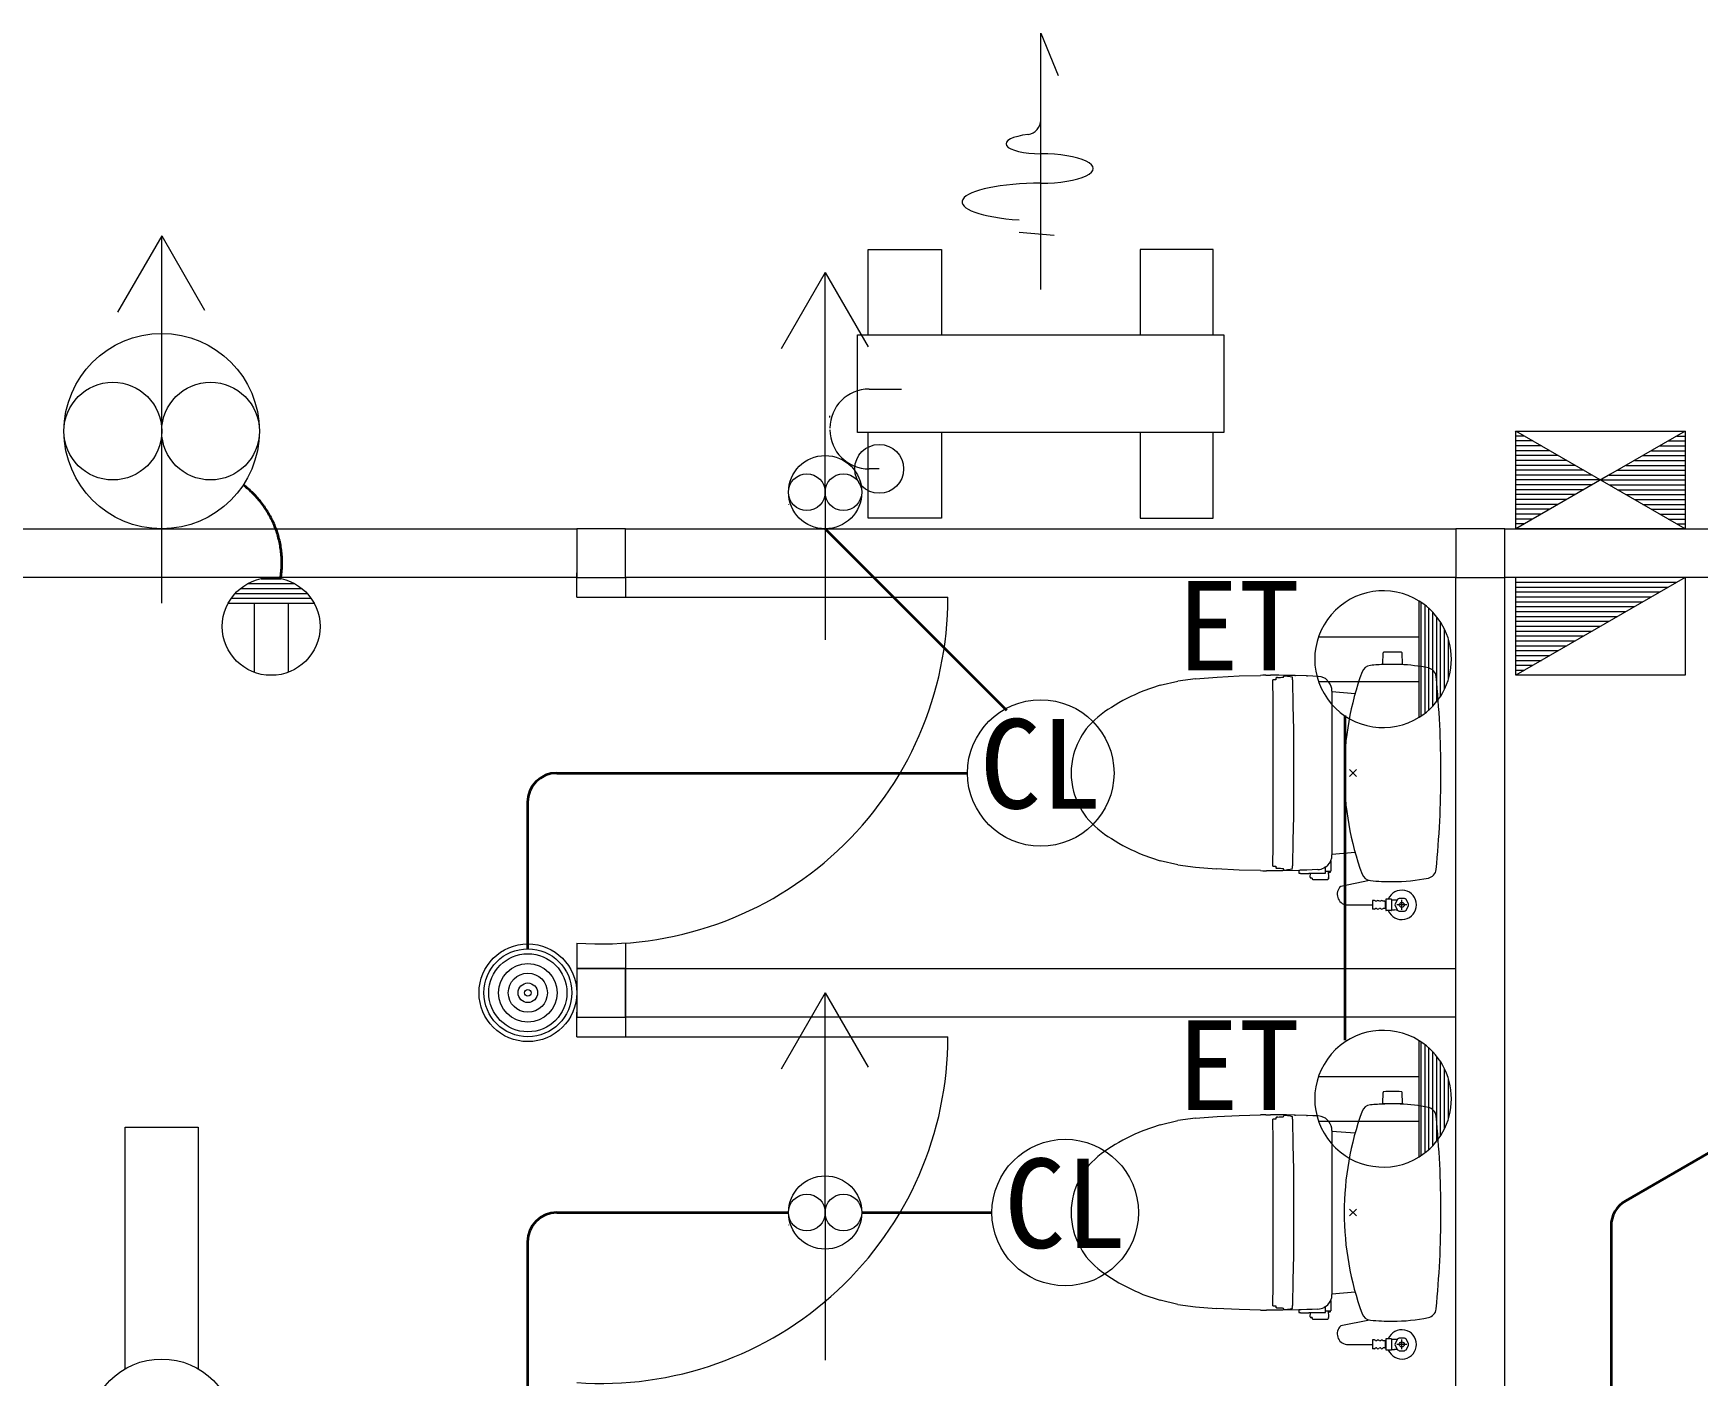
# Model space of a CAD drawing. Units: millimetres at full size, sheet at 1:100. Extents: x -20349 to 20251, y -13940 to 14060.
# Drawn here: x -7463 to -4055, y -1684 to 1065 of the extents above; entities that cross this region are included whole.
import ezdxf
from ezdxf.enums import TextEntityAlignment as Align

# ---------------------------------------------------------------- set-up
doc = ezdxf.new("R2010")
doc.units = ezdxf.units.MM
doc.header["$LTSCALE"] = 100
doc.linetypes.add('DASHED3', pattern=[4, 3, -1])
for name, color, linetype, lineweight in [('1-1', 7, 'Continuous', 18), ('1-2', 7, 'Continuous', 18), ('1-4', 4, 'Continuous', 9), ('A-1', 2, 'Continuous', 9), ('A-2', 4, 'Continuous', 9), ('A-3', 3, 'Continuous', 18), ('A-4', 4, 'Continuous', 9), ('A-5', 7, 'Continuous', 18), ('A-6', 4, 'Continuous', 9), ('A-7', 6, 'Continuous', 35)]:
    doc.layers.add(name, color=color, linetype=linetype, lineweight=lineweight)
doc.styles.add('ＭＳ ゴシック', font='')
doc.styles.get('ＭＳ ゴシック').set_extended_font_data('MS Gothic')

msp = doc.modelspace()

# ---------------------------------------------------------------- linework, layer by layer
at = {"layer": '1-1'}
for p, q in [((-8050, 50), (-6350, 50)), ((-6350, 50), (-6350, -50)), ((-6250, 50), (-4550, 50)), ((-4450, 50), (-4550, 50)), ((-4450, -50), (-4450, 50)), ((-4450, 50), (-2750, 50)), ((-4550, 9.3), (-4550, 7)), ((-6250, -9.3), (-6250, -7)), ((-6350, -50), (-8050, -50)), ((-6350, -50), (-6250, -50)), ((-4550, -50), (-6250, -50)), ((-2750, -50), (-4450, -50))]:
    msp.add_line(p, q, dxfattribs=at)
for points in [[(-6250, -50), (-6250, 50), (-6350, 50)], [(-4550, 50), (-4550, -50), (-4450, -50)]]:
    msp.add_lwpolyline(points, dxfattribs=at)
at = {"layer": '1-2'}
for p, q in [((-6350, 50), (-6350, -50)), ((-6250, -50), (-6250, 50)), ((-6250, -9.3), (-6250, -7)), ((-6350, -90), (-6350, -40)), ((-6350, -50), (-6250, -50)), ((-6350, -50), (-6250, -50)), ((-6250, -50), (-6250, -90)), ((-4550, -3550), (-4550, -50)), ((-4450, -3550), (-4450, -50)), ((-6350, -90), (-5590, -90)), ((-6350, -798.2), (-6350, -850)), ((-6250, -800), (-6250, -850)), ((-6350, -850), (-6250, -850)), ((-6350, -850), (-6350, -950)), ((-6350, -850), (-6350, -950)), ((-6250, -850), (-6350, -850)), ((-6250, -850), (-6250, -950)), ((-6250, -950), (-6250, -850)), ((-6250, -950), (-6250, -850)), ((-6250, -850), (-4550, -850)), ((-6350, -890.7), (-6350, -893)), ((-6250, -909.3), (-6250, -907)), ((-6350, -990), (-6350, -940)), ((-6350, -950), (-6250, -950)), ((-6350, -950), (-6250, -950)), ((-6250, -950), (-6250, -990)), ((-4550, -950), (-6250, -950)), ((-6350, -990), (-5590, -990))]:
    msp.add_line(p, q, dxfattribs=at)
for points in [[(-6250, -50), (-6250, 50), (-6350, 50)], [(-6250, 50), (-6350, 50), (-6350, -50)], [(-6250, -950), (-6250, -850), (-6350, -850)], [(-6250, -850), (-6350, -850), (-6350, -950)], [(-6350, -850), (-6350, -950), (-6250, -950)]]:
    msp.add_lwpolyline(points, dxfattribs=at)
at = {"layer": '1-2', "color": 4, "lineweight": 9}
for centre in [(-6300, -90), (-6300, -990)]:
    msp.add_arc(centre, 710, 265.9617, 0, dxfattribs=at)
at = {"layer": '1-4'}
for p, q in [((-4699.8, -227), (-4699, -204.1)), ((-4659.3, -227), (-4660.1, -204.1)), ((-4659.8, -227.5), (-4699.3, -227.5)), ((-5155.8, -270.4), (-5190.8, -282.4)), ((-5155.8, -270.4), (-5119.5, -261.8)), ((-5083.1, -256.9), (-5119.5, -261.8)), ((-4939.1, -250), (-4929.7, -250)), ((-4929.6, -250), (-4929.7, -250)), ((-4929.7, -250), (-4929.7, -250)), ((-4929.3, -250), (-4929.6, -250)), ((-4921.1, -259), (-4924.7, -259)), ((-4915.4, -254.4), (-4911.9, -254.3)), ((-4903.5, -252.7), (-4902.6, -252.8)), ((-4902.6, -252.8), (-4902.3, -251.7)), ((-4902.3, -251.7), (-4901.6, -251)), ((-4901.6, -251), (-4900.7, -250.7)), ((-4900.7, -250.7), (-4894.6, -251.4)), ((-4881.2, -250.4), (-4896.9, -250.1)), ((-4894.6, -251.4), (-4889.5, -252.2)), ((-4889.5, -252.2), (-4885.5, -253.1)), ((-4885.4, -253.1), (-4885.2, -253.6)), ((-4885.2, -253.6), (-4885, -254.6)), ((-4885, -254.6), (-4884.9, -256)), ((-4884.9, -256), (-4884.9, -257.8)), ((-4884.9, -257.8), (-4884.8, -259.7)), ((-4884.8, -259.7), (-4883.6, -311.5)), ((-4879.9, -250.5), (-4881.2, -250.4)), ((-4879.7, -250.5), (-4879.9, -250.5)), ((-4879.7, -250.5), (-4878.2, -250.5)), ((-4879.7, -250.5), (-4879.7, -250.5)), ((-4855.7, -251.2), (-4878.2, -250.5)), ((-4855.7, -251.2), (-4854.5, -251.2)), ((-4854.5, -251.2), (-4854.3, -251.2)), ((-4854.3, -251.2), (-4853.9, -251.2)), ((-4853.9, -251.2), (-4853.5, -251.2)), ((-4825.8, -253.2), (-4832.2, -252.1)), ((-4803.7, -283.1), (-4756.2, -286.9)), ((-4883.6, -311.5), (-4882.7, -361.9)), ((-4882.7, -361.9), (-4882.3, -408.2)), ((-4882.3, -408.2), (-4882.2, -450)), ((-4753.7, -457.1), (-4767.8, -442.9)), ((-4767.8, -457.1), (-4753.7, -442.9)), ((-4924.1, -478), (-4924.2, -450)), ((-4923.9, -506.7), (-4924.1, -478)), ((-4924.1, -551.6), (-4923.9, -506.7)), ((-4924.4, -596.4), (-4924.1, -551.6)), ((-4924.7, -641.1), (-4924.4, -596.4)), ((-4756.2, -613.1), (-4803.7, -616.9)), ((-5190.8, -617.6), (-5155.8, -629.6)), ((-5119.5, -638.2), (-5155.8, -629.6)), ((-5119.5, -638.2), (-5083.1, -643.1)), ((-5083.1, -643.1), (-5040.9, -646.3)), ((-4924.7, -641.1), (-4920.2, -641)), ((-4920.2, -641), (-4919.3, -641)), ((-4919.3, -641), (-4918.7, -640.9)), ((-4918, -644.2), (-4918.2, -643.7)), ((-4917.7, -644.9), (-4918, -644.2)), ((-4917.2, -645.4), (-4917.7, -644.9)), ((-4916.4, -645.6), (-4917.2, -645.4)), ((-4915.9, -645.6), (-4916.4, -645.6)), ((-4915.4, -645.6), (-4915.9, -645.6)), ((-4911.9, -645.7), (-4915.4, -645.6)), ((-4902.6, -647.2), (-4903.5, -647.3)), ((-4902.3, -648.3), (-4902.6, -647.2)), ((-4885.2, -646.4), (-4885.4, -646.9)), ((-4817.5, -643.1), (-4819.9, -644.5)), ((-4817.3, -643), (-4817.5, -643.1)), ((-4817.1, -642.9), (-4817.3, -643)), ((-4817, -642.8), (-4817.1, -642.9)), ((-4816.8, -642.7), (-4817, -642.8)), ((-4817, -651.5), (-4817, -642.8)), ((-4816.8, -642.7), (-4812.3, -638.9)), ((-4812.3, -638.9), (-4808.7, -634.4)), ((-4808.7, -634.4), (-4806.3, -630)), ((-4806.3, -630), (-4806, -629.3)), ((-4806.3, -630), (-4806.3, -645.1)), ((-4806.3, -645.1), (-4806.3, -648)), ((-4806, -629.3), (-4804.3, -623.7)), ((-4804.3, -623.7), (-4803.7, -617.9)), ((-4949.7, -649.9), (-4945.6, -650)), ((-4945.6, -650), (-4941, -650)), ((-4941, -650), (-4939.2, -650)), ((-4939.2, -650), (-4937.9, -650)), ((-4904.2, -650), (-4937.9, -650)), ((-4871.7, -649.4), (-4904.2, -650)), ((-4901.6, -649), (-4902.3, -648.3)), ((-4900.7, -649.3), (-4901.6, -649)), ((-4894.6, -648.6), (-4900.7, -649.3)), ((-4871.3, -649.3), (-4871.7, -649.4)), ((-4871.7, -649.4), (-4871.7, -655)), ((-4871.7, -655), (-4869.1, -655)), ((-4870.3, -649.3), (-4871.3, -649.3)), ((-4868.8, -649.2), (-4870.3, -649.3)), ((-4867.1, -649.2), (-4868.8, -649.2)), ((-4867.3, -655.6), (-4852.3, -655.6)), ((-4855.5, -648.8), (-4867.1, -649.2)), ((-4844, -648.3), (-4855.5, -648.8)), ((-4850.5, -655), (-4847.7, -655)), ((-4848, -663.6), (-4847.7, -655)), ((-4848, -663.6), (-4848, -664.6)), ((-4847.7, -655), (-4817.4, -655)), ((-4844.2, -665.1), (-4847.5, -665.1)), ((-4844.5, -665.4), (-4844.5, -666.6)), ((-4844.5, -666.7), (-4844.5, -666.6)), ((-4832.4, -647.8), (-4844, -648.3)), ((-4843, -668.1), (-4812.4, -668.1)), ((-4817.4, -655), (-4817.3, -655)), ((-4817.3, -655), (-4817.1, -654.9)), ((-4817.1, -654.7), (-4817, -654.5)), ((-4817.1, -654.9), (-4817.1, -654.7)), ((-4816.9, -651.2), (-4817, -651.4)), ((-4817, -651.4), (-4817, -651.5)), ((-4817, -654.5), (-4817, -651.5)), ((-4816.8, -651.1), (-4816.9, -651.2)), ((-4816.6, -651), (-4816.8, -651.1)), ((-4816.4, -651), (-4816.6, -651)), ((-4816.4, -651), (-4811.4, -651)), ((-4811.3, -665.1), (-4811.5, -665.1)), ((-4811.4, -651), (-4811.3, -653.5)), ((-4811.4, -651), (-4806.7, -651)), ((-4811.3, -653.5), (-4811, -661.3)), ((-4811.1, -661.3), (-4811.1, -663.3)), ((-4811.1, -661.3), (-4811, -661.3)), ((-4810.9, -663.3), (-4811.1, -663.3)), ((-4810.9, -663.6), (-4811, -664.6)), ((-4811, -665.4), (-4810.9, -666.6)), ((-4810.9, -663.3), (-4810.9, -663.6)), ((-4810.9, -666.7), (-4810.9, -666.6)), ((-4810.7, -653.4), (-4809.8, -653.4)), ((-4810.7, -653.6), (-4810.7, -653.4)), ((-4810.7, -653.6), (-4810.7, -653.6)), ((-4809.8, -653.4), (-4809.8, -653.6)), ((-4809.7, -653.6), (-4809.8, -653.6)), ((-4809.7, -653.6), (-4809.7, -653.6)), ((-4808.5, -653.4), (-4808.6, -653.5)), ((-4808.5, -653.4), (-4807.6, -653.2)), ((-4808.5, -653.4), (-4808.5, -653.4)), ((-4806.8, -652.4), (-4806.7, -651)), ((-4806.7, -651), (-4806.2, -651)), ((-4806.3, -648), (-4806.2, -648)), ((-4806.2, -648), (-4806.2, -651)), ((-4726.8, -670.1), (-4785.8, -682.2)), ((-4720.7, -711), (-4720.7, -729)), ((-4716.5, -711), (-4720.7, -711)), ((-4712.2, -712.7), (-4714.7, -712.7)), ((-4704.2, -712.7), (-4706.7, -712.7)), ((-4695.7, -712.7), (-4699.2, -712.7)), ((-4694.2, -713.4), (-4694.7, -713.9)), ((-4694.7, -713.7), (-4694.7, -713.9)), ((-4694.2, -713.4), (-4693.7, -713.4)), ((-4693.7, -708.9), (-4693.7, -713.4)), ((-4682.5, -708.5), (-4692.9, -708.5)), ((-4681.7, -708.9), (-4681.7, -731.1)), ((-4681.7, -709.5), (-4675.8, -709.5)), ((-4669.4, -709.1), (-4674.6, -718)), ((-4669.4, -709), (-4669.4, -709.1)), ((-4655.5, -707), (-4665.9, -707)), ((-4660.7, -730), (-4660.7, -710)), ((-4646.9, -718), (-4652.1, -709)), ((-4773.7, -720), (-4720.7, -720)), ((-4716.5, -729), (-4720.7, -729)), ((-4712.2, -727.2), (-4714.7, -727.2)), ((-4704.2, -727.2), (-4706.7, -727.2)), ((-4695.7, -727.2), (-4699.2, -727.2)), ((-4694.2, -726.6), (-4694.7, -726.1)), ((-4694.2, -726.6), (-4693.7, -726.6)), ((-4682.5, -731.5), (-4692.9, -731.5)), ((-4681.7, -730.5), (-4675.8, -730.5)), ((-4674.6, -722), (-4669.4, -730.9)), ((-4650.7, -720), (-4670.7, -720)), ((-4669.4, -730.9), (-4669.4, -731)), ((-4665.9, -733), (-4655.5, -733)), ((-4652.1, -731), (-4646.9, -722)), ((-4699.8, -1127), (-4699, -1104.1)), ((-4659.3, -1127), (-4660.1, -1104.1)), ((-5083.1, -1156.9), (-5119.5, -1161.8)), ((-4939.1, -1150), (-4929.7, -1150)), ((-4929.6, -1150), (-4929.7, -1150)), ((-4929.7, -1150), (-4929.7, -1150)), ((-4929.3, -1150), (-4929.6, -1150)), ((-4915.4, -1154.4), (-4911.9, -1154.3)), ((-4903.5, -1152.7), (-4902.6, -1152.8)), ((-4902.6, -1152.8), (-4902.3, -1151.7)), ((-4902.3, -1151.7), (-4901.6, -1151)), ((-4901.6, -1151), (-4900.7, -1150.7)), ((-4900.7, -1150.7), (-4894.6, -1151.4)), ((-4881.2, -1150.4), (-4896.9, -1150.1)), ((-4894.6, -1151.4), (-4889.5, -1152.2)), ((-4889.5, -1152.2), (-4885.5, -1153.1)), ((-4885.4, -1153.1), (-4885.2, -1153.6)), ((-4885.2, -1153.6), (-4885, -1154.6)), ((-4885, -1154.6), (-4884.9, -1156)), ((-4884.9, -1156), (-4884.9, -1157.8)), ((-4884.9, -1157.8), (-4884.8, -1159.7)), ((-4879.9, -1150.5), (-4881.2, -1150.4)), ((-4879.7, -1150.5), (-4879.9, -1150.5)), ((-4879.7, -1150.5), (-4878.2, -1150.5)), ((-4879.7, -1150.5), (-4879.7, -1150.5)), ((-4855.7, -1151.2), (-4878.2, -1150.5)), ((-4855.7, -1151.2), (-4854.5, -1151.2)), ((-4854.5, -1151.2), (-4854.3, -1151.2)), ((-4854.3, -1151.2), (-4853.9, -1151.2)), ((-4853.9, -1151.2), (-4853.5, -1151.2)), ((-4825.8, -1153.2), (-4832.2, -1152.1)), ((-4659.8, -1127.5), (-4699.3, -1127.5)), ((-5155.8, -1170.4), (-5190.8, -1182.4)), ((-5155.8, -1170.4), (-5119.5, -1161.8)), ((-4921.1, -1159), (-4924.7, -1159)), ((-4884.8, -1159.7), (-4883.6, -1211.5)), ((-4803.7, -1183.1), (-4756.2, -1186.9)), ((-4883.6, -1211.5), (-4882.7, -1261.9)), ((-4882.7, -1261.9), (-4882.3, -1308.2)), ((-4882.3, -1308.2), (-4882.2, -1350)), ((-4924.1, -1378), (-4924.2, -1350)), ((-4753.7, -1357.1), (-4767.8, -1342.9)), ((-4767.8, -1357.1), (-4753.7, -1342.9)), ((-4923.9, -1406.7), (-4924.1, -1378)), ((-4924.1, -1451.6), (-4923.9, -1406.7)), ((-4924.4, -1496.4), (-4924.1, -1451.6)), ((-4924.7, -1541.1), (-4924.4, -1496.4)), ((-5190.8, -1517.6), (-5155.8, -1529.6)), ((-5119.5, -1538.2), (-5155.8, -1529.6)), ((-4808.7, -1534.4), (-4806.3, -1530)), ((-4806.3, -1530), (-4806, -1529.3)), ((-4806.3, -1530), (-4806.3, -1545.1)), ((-4806, -1529.3), (-4804.3, -1523.7)), ((-4804.3, -1523.7), (-4803.7, -1517.9)), ((-4756.2, -1513.1), (-4803.7, -1516.9)), ((-5119.5, -1538.2), (-5083.1, -1543.1)), ((-5083.1, -1543.1), (-5040.9, -1546.3)), ((-4949.7, -1549.9), (-4945.6, -1550)), ((-4945.6, -1550), (-4941, -1550)), ((-4941, -1550), (-4939.2, -1550)), ((-4939.2, -1550), (-4937.9, -1550)), ((-4904.2, -1550), (-4937.9, -1550)), ((-4924.7, -1541.1), (-4920.2, -1541)), ((-4920.2, -1541), (-4919.3, -1541)), ((-4919.3, -1541), (-4918.7, -1540.9)), ((-4918, -1544.2), (-4918.2, -1543.7)), ((-4917.7, -1544.9), (-4918, -1544.2)), ((-4917.2, -1545.4), (-4917.7, -1544.9)), ((-4916.4, -1545.6), (-4917.2, -1545.4)), ((-4915.9, -1545.6), (-4916.4, -1545.6)), ((-4915.4, -1545.6), (-4915.9, -1545.6)), ((-4911.9, -1545.7), (-4915.4, -1545.6)), ((-4871.7, -1549.4), (-4904.2, -1550)), ((-4902.6, -1547.2), (-4903.5, -1547.3)), ((-4902.3, -1548.3), (-4902.6, -1547.2)), ((-4901.6, -1549), (-4902.3, -1548.3)), ((-4900.7, -1549.3), (-4901.6, -1549)), ((-4894.6, -1548.6), (-4900.7, -1549.3)), ((-4885.2, -1546.4), (-4885.4, -1546.9)), ((-4871.3, -1549.3), (-4871.7, -1549.4)), ((-4871.7, -1549.4), (-4871.7, -1555)), ((-4871.7, -1555), (-4869.1, -1555)), ((-4870.3, -1549.3), (-4871.3, -1549.3)), ((-4868.8, -1549.2), (-4870.3, -1549.3)), ((-4867.1, -1549.2), (-4868.8, -1549.2)), ((-4867.3, -1555.6), (-4852.3, -1555.6)), ((-4855.5, -1548.8), (-4867.1, -1549.2)), ((-4844, -1548.3), (-4855.5, -1548.8)), ((-4850.5, -1555), (-4847.7, -1555)), ((-4848, -1563.6), (-4847.7, -1555)), ((-4848, -1563.6), (-4848, -1564.6)), ((-4847.7, -1555), (-4817.4, -1555)), ((-4844.2, -1565.1), (-4847.5, -1565.1)), ((-4844.5, -1565.4), (-4844.5, -1566.6)), ((-4844.5, -1566.7), (-4844.5, -1566.6)), ((-4832.4, -1547.8), (-4844, -1548.3)), ((-4817.5, -1543.1), (-4819.9, -1544.5)), ((-4817.3, -1543), (-4817.5, -1543.1)), ((-4817.4, -1555), (-4817.3, -1555)), ((-4817.1, -1542.9), (-4817.3, -1543)), ((-4817.3, -1555), (-4817.1, -1554.9)), ((-4817, -1542.8), (-4817.1, -1542.9)), ((-4817.1, -1554.7), (-4817, -1554.5)), ((-4817.1, -1554.9), (-4817.1, -1554.7)), ((-4816.8, -1542.7), (-4817, -1542.8)), ((-4817, -1551.5), (-4817, -1542.8)), ((-4816.9, -1551.2), (-4817, -1551.4)), ((-4817, -1551.4), (-4817, -1551.5)), ((-4817, -1554.5), (-4817, -1551.5)), ((-4816.8, -1551.1), (-4816.9, -1551.2)), ((-4816.8, -1542.7), (-4812.3, -1538.9)), ((-4816.6, -1551), (-4816.8, -1551.1)), ((-4816.4, -1551), (-4816.6, -1551)), ((-4816.4, -1551), (-4811.4, -1551)), ((-4812.3, -1538.9), (-4808.7, -1534.4)), ((-4811.3, -1565.1), (-4811.5, -1565.1)), ((-4811.4, -1551), (-4811.3, -1553.5)), ((-4811.4, -1551), (-4806.7, -1551)), ((-4811.3, -1553.5), (-4811, -1561.3)), ((-4811.1, -1561.3), (-4811.1, -1563.3)), ((-4811.1, -1561.3), (-4811, -1561.3)), ((-4810.9, -1563.3), (-4811.1, -1563.3)), ((-4810.9, -1563.6), (-4811, -1564.6)), ((-4811, -1565.4), (-4810.9, -1566.6)), ((-4810.9, -1563.3), (-4810.9, -1563.6)), ((-4810.9, -1566.7), (-4810.9, -1566.6)), ((-4810.7, -1553.4), (-4809.8, -1553.4)), ((-4810.7, -1553.6), (-4810.7, -1553.4)), ((-4810.7, -1553.6), (-4810.7, -1553.6)), ((-4809.8, -1553.4), (-4809.8, -1553.6)), ((-4809.7, -1553.6), (-4809.8, -1553.6)), ((-4809.7, -1553.6), (-4809.7, -1553.6)), ((-4808.5, -1553.4), (-4808.6, -1553.5)), ((-4808.5, -1553.4), (-4807.6, -1553.2)), ((-4808.5, -1553.4), (-4808.5, -1553.4)), ((-4806.8, -1552.4), (-4806.7, -1551)), ((-4806.7, -1551), (-4806.2, -1551)), ((-4806.3, -1545.1), (-4806.3, -1548)), ((-4806.3, -1548), (-4806.2, -1548)), ((-4806.2, -1548), (-4806.2, -1551)), ((-4843, -1568.1), (-4812.4, -1568.1)), ((-4726.8, -1570.1), (-4785.8, -1582.2)), ((-4773.7, -1620), (-4720.7, -1620)), ((-4720.7, -1611), (-4720.7, -1629)), ((-4716.5, -1611), (-4720.7, -1611)), ((-4716.5, -1629), (-4720.7, -1629)), ((-4712.2, -1612.7), (-4714.7, -1612.7)), ((-4712.2, -1627.2), (-4714.7, -1627.2)), ((-4704.2, -1612.7), (-4706.7, -1612.7)), ((-4704.2, -1627.2), (-4706.7, -1627.2)), ((-4695.7, -1612.7), (-4699.2, -1612.7)), ((-4695.7, -1627.2), (-4699.2, -1627.2)), ((-4694.2, -1613.4), (-4694.7, -1613.9)), ((-4694.7, -1613.7), (-4694.7, -1613.9)), ((-4694.2, -1626.6), (-4694.7, -1626.1)), ((-4694.2, -1613.4), (-4693.7, -1613.4)), ((-4694.2, -1626.6), (-4693.7, -1626.6)), ((-4693.7, -1608.9), (-4693.7, -1613.4)), ((-4682.5, -1608.5), (-4692.9, -1608.5)), ((-4682.5, -1631.5), (-4692.9, -1631.5)), ((-4681.7, -1608.9), (-4681.7, -1631.1)), ((-4681.7, -1609.5), (-4675.8, -1609.5)), ((-4681.7, -1630.5), (-4675.8, -1630.5)), ((-4669.4, -1609.1), (-4674.6, -1618)), ((-4674.6, -1622), (-4669.4, -1630.9)), ((-4650.7, -1620), (-4670.7, -1620)), ((-4669.4, -1609), (-4669.4, -1609.1)), ((-4669.4, -1630.9), (-4669.4, -1631)), ((-4655.5, -1607), (-4665.9, -1607)), ((-4665.9, -1633), (-4655.5, -1633)), ((-4660.7, -1630), (-4660.7, -1610)), ((-4646.9, -1618), (-4652.1, -1609)), ((-4652.1, -1631), (-4646.9, -1622))]:
    msp.add_line(p, q, dxfattribs=at)
for points in [[(-5083.1, -256.9), (-5039, -253.6), (-4993.6, -251.3), (-4949.7, -250.1)], [(-4939.1, -250), (-4941, -250), (-4945.3, -250), (-4949.7, -250.1)], [(-4928.2, -250), (-4928.8, -250), (-4929.3, -250)], [(-4896.9, -250.1), (-4912.5, -250), (-4928.2, -250)], [(-4923.9, -393.3), (-4924.1, -348.4), (-4924.4, -303.6), (-4924.7, -259)], [(-4918.7, -259.1), (-4919.3, -259), (-4920.2, -259), (-4921.1, -259)], [(-4918, -255.8), (-4917.7, -255.1), (-4917.2, -254.6)], [(-4832.2, -252.1), (-4842.9, -251.7), (-4853.5, -251.2)], [(-4809.9, -263.9), (-4816.7, -256.8), (-4825.8, -253.2)], [(-4803.7, -282.1), (-4803.7, -332), (-4803.7, -617.9)], [(-4924.2, -450), (-4924.1, -422), (-4923.9, -393.3)], [(-4882.2, -450), (-4882.3, -491.8), (-4882.7, -538.1), (-4883.6, -588.5), (-4884.8, -640.3)], [(-4949.7, -649.9), (-4993.7, -648.7), (-5040.9, -646.3)], [(-4885.5, -646.9), (-4889.5, -647.8), (-4894.6, -648.6)], [(-4694.7, -713.9), (-4694.7, -726.1), (-4694.7, -726.2)], [(-4693.7, -713.4), (-4693.7, -726.6), (-4693.7, -731.1)], [(-5083.1, -1156.9), (-5039, -1153.6), (-4993.6, -1151.3), (-4949.7, -1150.1)], [(-4939.1, -1150), (-4941, -1150), (-4945.3, -1150), (-4949.7, -1150.1)], [(-4928.2, -1150), (-4928.8, -1150), (-4929.3, -1150)], [(-4896.9, -1150.1), (-4912.5, -1150), (-4928.2, -1150)], [(-4918, -1155.8), (-4917.7, -1155.1), (-4917.2, -1154.6)], [(-4832.2, -1152.1), (-4842.9, -1151.7), (-4853.5, -1151.2)], [(-4809.9, -1163.9), (-4816.7, -1156.8), (-4825.8, -1153.2)], [(-4923.9, -1293.3), (-4924.1, -1248.4), (-4924.4, -1203.6), (-4924.7, -1159)], [(-4918.7, -1159.1), (-4919.3, -1159), (-4920.2, -1159), (-4921.1, -1159)], [(-4803.7, -1182.1), (-4803.7, -1232), (-4803.7, -1517.9)], [(-4924.2, -1350), (-4924.1, -1322), (-4923.9, -1293.3)], [(-4882.2, -1350), (-4882.3, -1391.8), (-4882.7, -1438.1), (-4883.6, -1488.5), (-4884.8, -1540.3)], [(-4949.7, -1549.9), (-4993.7, -1548.7), (-5040.9, -1546.3)], [(-4885.5, -1546.9), (-4889.5, -1547.8), (-4894.6, -1548.6)], [(-4694.7, -1613.9), (-4694.7, -1626.1), (-4694.7, -1626.2)], [(-4693.7, -1613.4), (-4693.7, -1626.6), (-4693.7, -1631.1)]]:
    msp.add_lwpolyline(points, dxfattribs=at)
for centre in [(-4660.7, -720), (-4660.7, -1620)]:
    msp.add_circle(centre, 5.15, dxfattribs=at)
for centre, radius, start, end in [((-4697.5, -204.1), 1.5, 92.0616, 178), ((-4679.6, -702.3), 500, 90, 92.0616), ((-4679.6, -702.3), 500, 87.9385, 90), ((-4661.6, -204.1), 1.5, 2, 87.9385), ((-4723.2, -249.6), 20, 95.438, 159.9638), ((-4679.6, -707.5), 480, 91.9284, 95.438), ((-4699.3, -227), 0.5, 178, 270), ((-4679.6, -707.5), 480, 90, 91.9284), ((-4679.6, -597.5), 370, 87.5452, 90), ((-4679.6, -597.5), 370, 78.5769, 87.5452), ((-4659.8, -227), 0.5, 270, 2), ((-4610.3, -254.4), 20, 5.6684, 78.5769), ((-4909.4, -259.2), 9.23, 158.2591, 179.1841), ((-4915.7, -258.5), 4.12, 86.0342, 110.7673), ((-4917.5, -59.6), 194.8, 271.66, 273.3313), ((-4907.1, -230.6), 23.4, 272.1879, 279.0131), ((-4905.2, -253.7), 2, 0, 30.14), ((-4903.6, -253.2), 0.56, 285.6479, 306.0519), ((-4837.3, -283.3), 33.6, 2.0515, 35.2772), ((-4173.6, -450), 605, 159.9638, 180), ((-6580.6, -450), 2000, 0, 5.6684), ((-5036.2, -662.6), 410.4, 112.1309, 122.2838), ((-5149.5, -491.6), 205.4, 121.0485, 139.9839), ((-5174.5, -457.6), 164.7, 143.4471, 164.0806), ((-5190.5, -450), 147.3, 165.2161, 194.7839), ((-4173.6, -450), 605, 180, 200.0363), ((-6580.6, -450), 2000, 354.3316, 0), ((-5174.5, -442.4), 164.7, 195.9194, 216.5529), ((-5149.5, -408.4), 205.4, 220.0161, 238.9515), ((-5036.2, -237.4), 410.4, 237.7162, 247.8691), ((-4908.9, -640.7), 9.73, 181.0947, 197.9941), ((-4917.5, -840.4), 194.8, 86.6687, 88.34), ((-4907.1, -669.4), 23.4, 80.987, 87.8121), ((-4905.2, -646.3), 2, 329.86, 0), ((-4903.6, -646.8), 0.56, 53.9481, 74.3521), ((-4931.8, -640.3), 47.1, 352.4887, 0.0178), ((-4834.1, -616.5), 31.3, 273.03, 296.8646), ((-4867.3, -652.6), 3, 233.1277, 270), ((-4852.3, -652.6), 3, 270, 306.8723), ((-4847.5, -664.6), 0.5, 182, 270), ((-4844.2, -665.4), 0.3, 90, 178), ((-4843, -666.6), 1.5, 181.996, 270), ((-4812.4, -666.6), 1.5, 270, 357.996), ((-4811.5, -664.6), 0.5, 270.0005, 357.1629), ((-4810.5, -647), 6.61, 263.2217, 267.9632), ((-4811.3, -665.4), 0.3, 2, 90), ((-4810.2, -643.8), 9.75, 272.8008, 279.5064), ((-4807.8, -652.3), 1, 285.3626, 355), ((-4723.2, -650.4), 20, 200.0363, 264.562), ((-4679.6, -192.5), 480, 264.562, 270), ((-4679.6, -302.5), 370, 270, 281.4231), ((-4610.3, -645.6), 20, 281.4231, 354.3316), ((-4771.2, -698.4), 21.8, 132.03, 263.3778), ((-4716.5, -712.7), 1.75, 0, 90), ((-4709.5, -714.3), 3.16, 29.6168, 150.3833), ((-4701.7, -713.9), 2.75, 24.7615, 155.2385), ((-4695.7, -713.7), 1, 0, 90), ((-4687.7, -718.7), 11.5, 116.9624, 121.449), ((-4660.7, -720), 30, 0, 157.4599), ((-4687.7, -718.7), 11.5, 58.551, 63.0376), ((-4675.8, -664.5), 45, 270.0008, 278.203), ((-4660.7, -720), 14, 111.7868, 128.2132), ((-4660.7, -720), 14, 51.7868, 68.2132), ((-4716.5, -727.2), 1.75, 270, 0), ((-4709.5, -725.7), 3.16, 209.6168, 330.3833), ((-4701.7, -726.1), 2.75, 204.7615, 335.2385), ((-4695.7, -726.2), 1, 270, 0), ((-4687.7, -721.2), 11.5, 238.551, 243.0376), ((-4660.7, -720), 30, 202.5401, 0), ((-4687.7, -721.2), 11.5, 296.9624, 301.449), ((-4675.8, -775.5), 45, 81.7988, 90.0008), ((-4660.7, -720), 14, 171.7867, 188.2133), ((-4660.7, -720), 14, 231.7868, 248.2132), ((-4660.7, -720), 14, 291.7868, 308.2132), ((-4660.7, -720), 14, 351.7875, 8.2126), ((-4697.5, -1104.1), 1.5, 92.0616, 178), ((-4679.6, -1602.3), 500, 90, 92.0616), ((-4679.6, -1602.3), 500, 87.9385, 90), ((-4661.6, -1104.1), 1.5, 2, 87.9385), ((-4909.4, -1159.2), 9.23, 158.2591, 179.1841), ((-4915.7, -1158.5), 4.12, 86.0342, 110.7673), ((-4917.5, -959.6), 194.8, 271.66, 273.3313), ((-4907.1, -1130.6), 23.4, 272.1879, 279.0131), ((-4905.2, -1153.7), 2, 0, 30.14), ((-4903.6, -1153.2), 0.56, 285.6479, 306.0519), ((-4173.6, -1350), 605, 159.9638, 180), ((-4723.2, -1149.6), 20, 95.438, 159.9638), ((-4679.6, -1607.5), 480, 91.9284, 95.438), ((-4699.3, -1127), 0.5, 178, 270), ((-4679.6, -1607.5), 480, 90, 91.9284), ((-4679.6, -1497.5), 370, 87.5452, 90), ((-4679.6, -1497.5), 370, 78.5769, 87.5452), ((-4659.8, -1127), 0.5, 270, 2), ((-4610.3, -1154.4), 20, 5.6684, 78.5769), ((-6580.6, -1350), 2000, 0, 5.6684), ((-5036.2, -1562.6), 410.4, 112.1309, 122.2838), ((-4837.3, -1183.3), 33.6, 2.0515, 35.2772), ((-5149.5, -1391.6), 205.4, 121.0485, 139.9839), ((-5174.5, -1357.6), 164.7, 143.4471, 164.0806), ((-5190.5, -1350), 147.3, 165.2161, 194.7839), ((-4173.6, -1350), 605, 180, 200.0363), ((-6580.6, -1350), 2000, 354.3316, 0), ((-5174.5, -1342.4), 164.7, 195.9194, 216.5529), ((-5149.5, -1308.4), 205.4, 220.0161, 238.9515), ((-5036.2, -1137.4), 410.4, 237.7162, 247.8691), ((-4908.9, -1540.7), 9.73, 181.0947, 197.9941), ((-4917.5, -1740.4), 194.8, 86.6687, 88.34), ((-4907.1, -1569.4), 23.4, 80.987, 87.8121), ((-4905.2, -1546.3), 2, 329.86, 0), ((-4903.6, -1546.8), 0.56, 53.9481, 74.3521), ((-4931.8, -1540.3), 47.1, 352.4887, 0.0178), ((-4867.3, -1552.6), 3, 233.1277, 270), ((-4852.3, -1552.6), 3, 270, 306.8723), ((-4847.5, -1564.6), 0.5, 182, 270), ((-4844.2, -1565.4), 0.3, 90, 178), ((-4843, -1566.6), 1.5, 181.996, 270), ((-4834.1, -1516.5), 31.3, 273.03, 296.8646), ((-4812.4, -1566.6), 1.5, 270, 357.996), ((-4811.5, -1564.6), 0.5, 270.0005, 357.1629), ((-4810.5, -1547), 6.61, 263.2217, 267.9632), ((-4811.3, -1565.4), 0.3, 2, 90), ((-4810.2, -1543.8), 9.75, 272.8008, 279.5064), ((-4807.8, -1552.3), 1, 285.3626, 355), ((-4723.2, -1550.4), 20, 200.0363, 264.562), ((-4679.6, -1202.5), 370, 270, 281.4231), ((-4610.3, -1545.6), 20, 281.4231, 354.3316), ((-4771.2, -1598.4), 21.8, 132.03, 263.3778), ((-4679.6, -1092.5), 480, 264.562, 270), ((-4660.7, -1620), 30, 0, 157.4599), ((-4716.5, -1612.7), 1.75, 0, 90), ((-4716.5, -1627.2), 1.75, 270, 0), ((-4709.5, -1614.3), 3.16, 29.6168, 150.3833), ((-4709.5, -1625.7), 3.16, 209.6168, 330.3833), ((-4701.7, -1613.9), 2.75, 24.7615, 155.2385), ((-4701.7, -1626.1), 2.75, 204.7615, 335.2385), ((-4695.7, -1613.7), 1, 0, 90), ((-4695.7, -1626.2), 1, 270, 0), ((-4687.7, -1618.7), 11.5, 116.9624, 121.449), ((-4687.7, -1621.2), 11.5, 238.551, 243.0376), ((-4660.7, -1620), 30, 202.5401, 0), ((-4687.7, -1618.7), 11.5, 58.551, 63.0376), ((-4687.7, -1621.2), 11.5, 296.9624, 301.449), ((-4675.8, -1564.5), 45, 270.0008, 278.203), ((-4675.8, -1675.5), 45, 81.7988, 90.0008), ((-4660.7, -1620), 14, 171.7867, 188.2133), ((-4660.7, -1620), 14, 111.7868, 128.2132), ((-4660.7, -1620), 14, 231.7868, 248.2132), ((-4660.7, -1620), 14, 51.7868, 68.2132), ((-4660.7, -1620), 14, 291.7868, 308.2132), ((-4660.7, -1620), 14, 351.7875, 8.2126)]:
    msp.add_arc(centre, radius, start, end, dxfattribs=at)
at = {"layer": 'A-1'}
for p, q in [((-7275, -1175), (-7125, -1175)), ((-7275, -1670.1), (-7275, -1175)), ((-7125, -1175), (-7125, -1482.2)), ((-7125, -1482.2), (-7125, -1670.1))]:
    msp.add_line(p, q, dxfattribs=at)
for centre in [(-5400, -450), (-5350, -1350), (-7200, -1800)]:
    msp.add_circle(centre, 150, dxfattribs=at)
at = {"layer": 'A-2'}
for p, q in [((-7200, 650), (-7290.3, 493.6)), ((-7200, 650), (-7112, 497.5)), ((-7200, -102.1), (-7200, 650)), ((-5841.5, 575), (-5931.8, 418.6)), ((-5841.5, 575), (-5753.5, 422.5)), ((-5841.5, 125), (-5841.5, 575)), ((-5841.5, 125), (-5841.5, -177.1)), ((-7023.5, -62.1), (-6928.1, -62.1)), ((-6996.2, -52.1), (-6955.4, -52.1)), ((-7057.4, -92.1), (-6894.3, -92.1)), ((-7049.3, -82.1), (-6902.4, -82.1)), ((-7038.5, -72.1), (-6913.1, -72.1)), ((-5841.5, -900), (-5931.8, -1056.4)), ((-5841.5, -900), (-5753.5, -1052.5)), ((-5841.5, -1350), (-5841.5, -900)), ((-5841.5, -1350), (-5841.5, -1652.1))]:
    msp.add_line(p, q, dxfattribs=at)
at = {"layer": 'A-2', "color": 7, "lineweight": 18}
for p, q in [((-5916.5, 100), (-5916.5, 98.9)), ((-5841.5, 100), (-5841.5, 98.9)), ((-7064, -102.1), (-6887.1, -102.1)), ((-7010.8, -102.1), (-7010.8, -243.7)), ((-6940.8, -102.1), (-6940.8, -243.7)), ((-5916.5, -1375), (-5916.5, -1376.1)), ((-5841.5, -1375), (-5841.5, -1376.1))]:
    msp.add_line(p, q, dxfattribs=at)
at = {"layer": 'A-2', "color": 2}
for centre, radius in [((-7200, 250), 200), ((-5841.5, 125), 75), ((-6975.8, -150), 100), ((-5841.5, -1350), 75)]:
    msp.add_circle(centre, radius, dxfattribs=at)
at = {"layer": 'A-2', "color": 7, "lineweight": 18}
for centre, radius in [((-7300, 250), 100), ((-7100, 250), 100), ((-5879, 125), 37.5), ((-5804, 125), 37.5), ((-5879, -1350), 37.5), ((-5804, -1350), 37.5)]:
    msp.add_circle(centre, radius, dxfattribs=at)
at = {"layer": 'A-2', "color": 6, "linetype": 'DASHED3', "lineweight": 35}
msp.add_arc((-7153.8, -19.4), 200, 350.6392, 52.8433, dxfattribs=at)
at = {"layer": 'A-3'}
for p, q in [((-5425.9, 857.4), (-5426.2, 857.4)), ((-5753.3, 447.1), (-5753.3, 622.1)), ((-5046.7, 447.1), (-5046.7, 622.1)), ((-5775, 247.1), (-5775, 447.1)), ((-5751.6, 336.3), (-5685.3, 336.3)), ((-5831.6, 277.7), (-5831.6, 281.3)), ((-5025, 247.1), (-5775, 247.1)), ((-5753.3, 72.1), (-5753.3, 247.1)), ((-5603.3, 247.1), (-5603.3, 72.1)), ((-5046.7, 72.1), (-5046.7, 247.1)), ((-5730.8, 172.7), (-5751.6, 172.7)), ((-5603.3, 72.1), (-5753.3, 72.1))]:
    msp.add_line(p, q, dxfattribs=at)
at = {"layer": 'A-3', "color": 4, "lineweight": 9}
msp.add_line((-5444, 657.5), (-5372.2, 651), dxfattribs=at)
msp.add_lwpolyline([(-5400, 540.2), (-5400, 1064.7), (-5364.1, 978)], dxfattribs=at)
at = {"layer": 'A-3'}
for points in [[(-5753.3, 622.1), (-5603.3, 622.1), (-5603.3, 447.1)], [(-5046.7, 622.1), (-5196.7, 622.1), (-5196.7, 447.1)], [(-5775, 447.1), (-5025, 447.1), (-5025, 247.1)], [(-5196.7, 247.1), (-5196.7, 72.1), (-5046.7, 72.1)]]:
    msp.add_lwpolyline(points, dxfattribs=at)
msp.add_circle((-5730.8, 172.7), 50, dxfattribs=at)
at = {"layer": 'A-3', "color": 4, "lineweight": 9}
msp.add_arc((-5430, 887.1), 30, 277.8667, 0, dxfattribs=at)
at = {"layer": 'A-3'}
for centre, start, end in [((-5751.6, 256.3), 90, 180), ((-5751.6, 252.7), 180, 270)]:
    msp.add_arc(centre, 80, start, end, dxfattribs=at)
at = {"layer": 'A-3', "color": 4, "lineweight": 9}
for centre, major_axis, ratio, start_param, end_param in [((-5400, 838.4), (-71.1, 0), 0.2865, 5.084929, 7.853982), ((-5400, 787.9), (107.4, 0), 0.2809, 4.712389, 7.853982), ((-5400, 719.4), (-161.2, 0), 0.238, 4.712389, 7.577401)]:
    msp.add_ellipse(centre, major_axis=major_axis, ratio=ratio, start_param=start_param, end_param=end_param, dxfattribs=at)
at = {"layer": 'A-4', "color": 7, "lineweight": 18}
for p, q in [((-4625, -335.8), (-4625, -98.2)), ((-4831.4, -171.5), (-4625, -171.5)), ((-4831.4, -262.6), (-4625, -262.6)), ((-4625, -1235.8), (-4625, -998.2)), ((-4831.4, -1071.5), (-4625, -1071.5)), ((-4831.4, -1162.6), (-4625, -1162.6))]:
    msp.add_line(p, q, dxfattribs=at)
at = {"layer": 'A-4'}
for p, q in [((-4621.2, -333.4), (-4621.2, -100.7)), ((-4613.2, -327.6), (-4613.2, -106.5)), ((-4605.2, -320.9), (-4605.2, -113.2)), ((-4597.2, -313.1), (-4597.2, -121)), ((-4589.2, -303.8), (-4589.2, -130.3)), ((-4581.2, -292.6), (-4581.2, -141.5)), ((-4573.2, -278.3), (-4573.2, -155.8)), ((-4565.2, -258), (-4565.2, -176.1)), ((-4621.2, -1233.4), (-4621.2, -1000.7)), ((-4613.2, -1227.6), (-4613.2, -1006.5)), ((-4605.2, -1220.9), (-4605.2, -1013.2)), ((-4597.2, -1213.1), (-4597.2, -1021)), ((-4589.2, -1203.8), (-4589.2, -1030.3)), ((-4581.2, -1192.6), (-4581.2, -1041.5)), ((-4573.2, -1178.3), (-4573.2, -1055.8)), ((-4565.2, -1158), (-4565.2, -1076.1))]:
    msp.add_line(p, q, dxfattribs=at)
at = {"layer": 'A-4', "color": 2}
for centre, start, end in [((-4699, -217), 58.0536, 301.9466), ((-4699, -217), 301.9466, 58.0534), ((-4699, -1117), 58.0536, 301.9466), ((-4699, -1117), 301.9466, 58.0534)]:
    msp.add_arc(centre, 140, start, end, dxfattribs=at)
at = {"layer": 'A-5'}
for radius in [100, 90, 80, 60, 40, 20, 6.66]:
    msp.add_circle((-6450.2, -900), radius, dxfattribs=at)
at = {"layer": 'A-6'}
for p, q in [((-4429.9, 250), (-4430, 250)), ((-4409.5, 240), (-4426.9, 240)), ((-4097.8, 240), (-4080.5, 240)), ((-4392.2, 230), (-4426.9, 230)), ((-4374.9, 220), (-4426.9, 220)), ((-4357.6, 210), (-4426.9, 210)), ((-4149.7, 210), (-4080.5, 210)), ((-4132.4, 220), (-4080.5, 220)), ((-4115.1, 230), (-4080.5, 230)), ((-4340.3, 200), (-4426.9, 200)), ((-4322.9, 190), (-4426.9, 190)), ((-4305.6, 180), (-4426.9, 180)), ((-4201.7, 180), (-4080.5, 180)), ((-4184.4, 190), (-4080.5, 190)), ((-4167.1, 200), (-4080.5, 200)), ((-4288.3, 170), (-4426.9, 170)), ((-4271, 160), (-4426.9, 160)), ((-4253.7, 150), (-4426.9, 150)), ((-4271, 140), (-4426.9, 140)), ((-4253.7, 150), (-4080.5, 150)), ((-4236.3, 160), (-4080.5, 160)), ((-4236.3, 140), (-4080.5, 140)), ((-4219, 170), (-4080.5, 170)), ((-4288.3, 130), (-4426.9, 130)), ((-4305.6, 120), (-4426.9, 120)), ((-4322.9, 110), (-4426.9, 110)), ((-4219, 130), (-4080.5, 130)), ((-4201.7, 120), (-4080.5, 120)), ((-4184.4, 110), (-4080.5, 110)), ((-4340.3, 100), (-4426.9, 100)), ((-4357.6, 90), (-4426.9, 90)), ((-4374.9, 80), (-4426.9, 80)), ((-4392.2, 70), (-4426.9, 70)), ((-4167.1, 100), (-4080.5, 100)), ((-4149.7, 90), (-4080.5, 90)), ((-4132.4, 80), (-4080.5, 80)), ((-4115.1, 70), (-4080.5, 70)), ((-4409.5, 60), (-4426.9, 60)), ((-4097.8, 60), (-4080.5, 60)), ((-4097.8, -60), (-4426.9, -60)), ((-4115.1, -70), (-4426.9, -70)), ((-4132.4, -80), (-4426.9, -80)), ((-4149.7, -90), (-4426.9, -90)), ((-4167.1, -100), (-4426.9, -100)), ((-4184.4, -110), (-4426.9, -110)), ((-4201.7, -120), (-4426.9, -120)), ((-4219, -130), (-4426.9, -130)), ((-4236.3, -140), (-4426.9, -140)), ((-4253.7, -150), (-4426.9, -150)), ((-4271, -160), (-4426.9, -160)), ((-4288.3, -170), (-4426.9, -170)), ((-4305.6, -180), (-4426.9, -180)), ((-4322.9, -190), (-4426.9, -190)), ((-4340.3, -200), (-4426.9, -200)), ((-4357.6, -210), (-4426.9, -210)), ((-4374.9, -220), (-4426.9, -220)), ((-4392.2, -230), (-4426.9, -230)), ((-4409.5, -240), (-4426.9, -240))]:
    msp.add_line(p, q, dxfattribs=at)
at = {"layer": 'A-6', "color": 7, "lineweight": 18}
for p, q in [((-4080.5, 50), (-4426.9, 250)), ((-4080.5, 250), (-4233.2, 161.8)), ((-4233.2, 161.8), (-4426.9, 50)), ((-4080.5, -50), (-4426.9, -250))]:
    msp.add_line(p, q, dxfattribs=at)
at = {"layer": 'A-6', "color": 2}
for p, q in [((-4426.9, 250), (-4080.5, 250)), ((-4426.9, 50), (-4426.9, 250)), ((-4080.5, 50), (-4426.9, 50)), ((-4426.9, -250), (-4426.9, -50)), ((-4080.5, -50), (-4426.9, -50)), ((-4080.5, -50), (-4080.5, -250)), ((-4080.5, -250), (-4426.9, -250))]:
    msp.add_line(p, q, dxfattribs=at)
msp.add_lwpolyline([(-4080.5, 250), (-4080.5, 147.9), (-4080.5, 50)], dxfattribs=at)
at = {"layer": 'A-7'}
for p, q in [((-5841.5, 50), (-5470, -321.6)), ((-4202.2, -1325.8), (-2369.8, -267.8)), ((-4776.9, -997.3), (-4776.9, -332)), ((-6390.9, -450), (-5550, -450)), ((-6450.9, -510), (-6450.9, -810)), ((-6390.9, -1350), (-5916.5, -1350)), ((-5766.5, -1350), (-5500, -1350)), ((-4232.2, -1377.7), (-4232.2, -2579.9)), ((-6450.9, -1410), (-6450.9, -1710))]:
    msp.add_line(p, q, dxfattribs=at)
for centre, start in [((-6390.9, -510), 90), ((-4172.2, -1377.7), 120), ((-6390.9, -1410), 90)]:
    msp.add_arc(centre, 60, start, 180, dxfattribs=at)

# ---------------------------------------------------------------- texts
at = {"layer": 'A-1', "color": 4, "style": 'ＭＳ ゴシック'}
for p in [(-5524.8, -577.7), (-5474.8, -1477.7)]:
    msp.add_text('CL', height=183.3, dxfattribs=at).set_placement(p, align=Align.BOTTOM_LEFT)
at = {"layer": 'A-4', "style": 'ＭＳ ゴシック'}
for p in [(-5119.2, -294.8), (-5119.2, -1194.8)]:
    msp.add_text('ET', height=183.3, dxfattribs=at).set_placement(p, align=Align.BOTTOM_LEFT)

doc.saveas('drawing.dxf')
